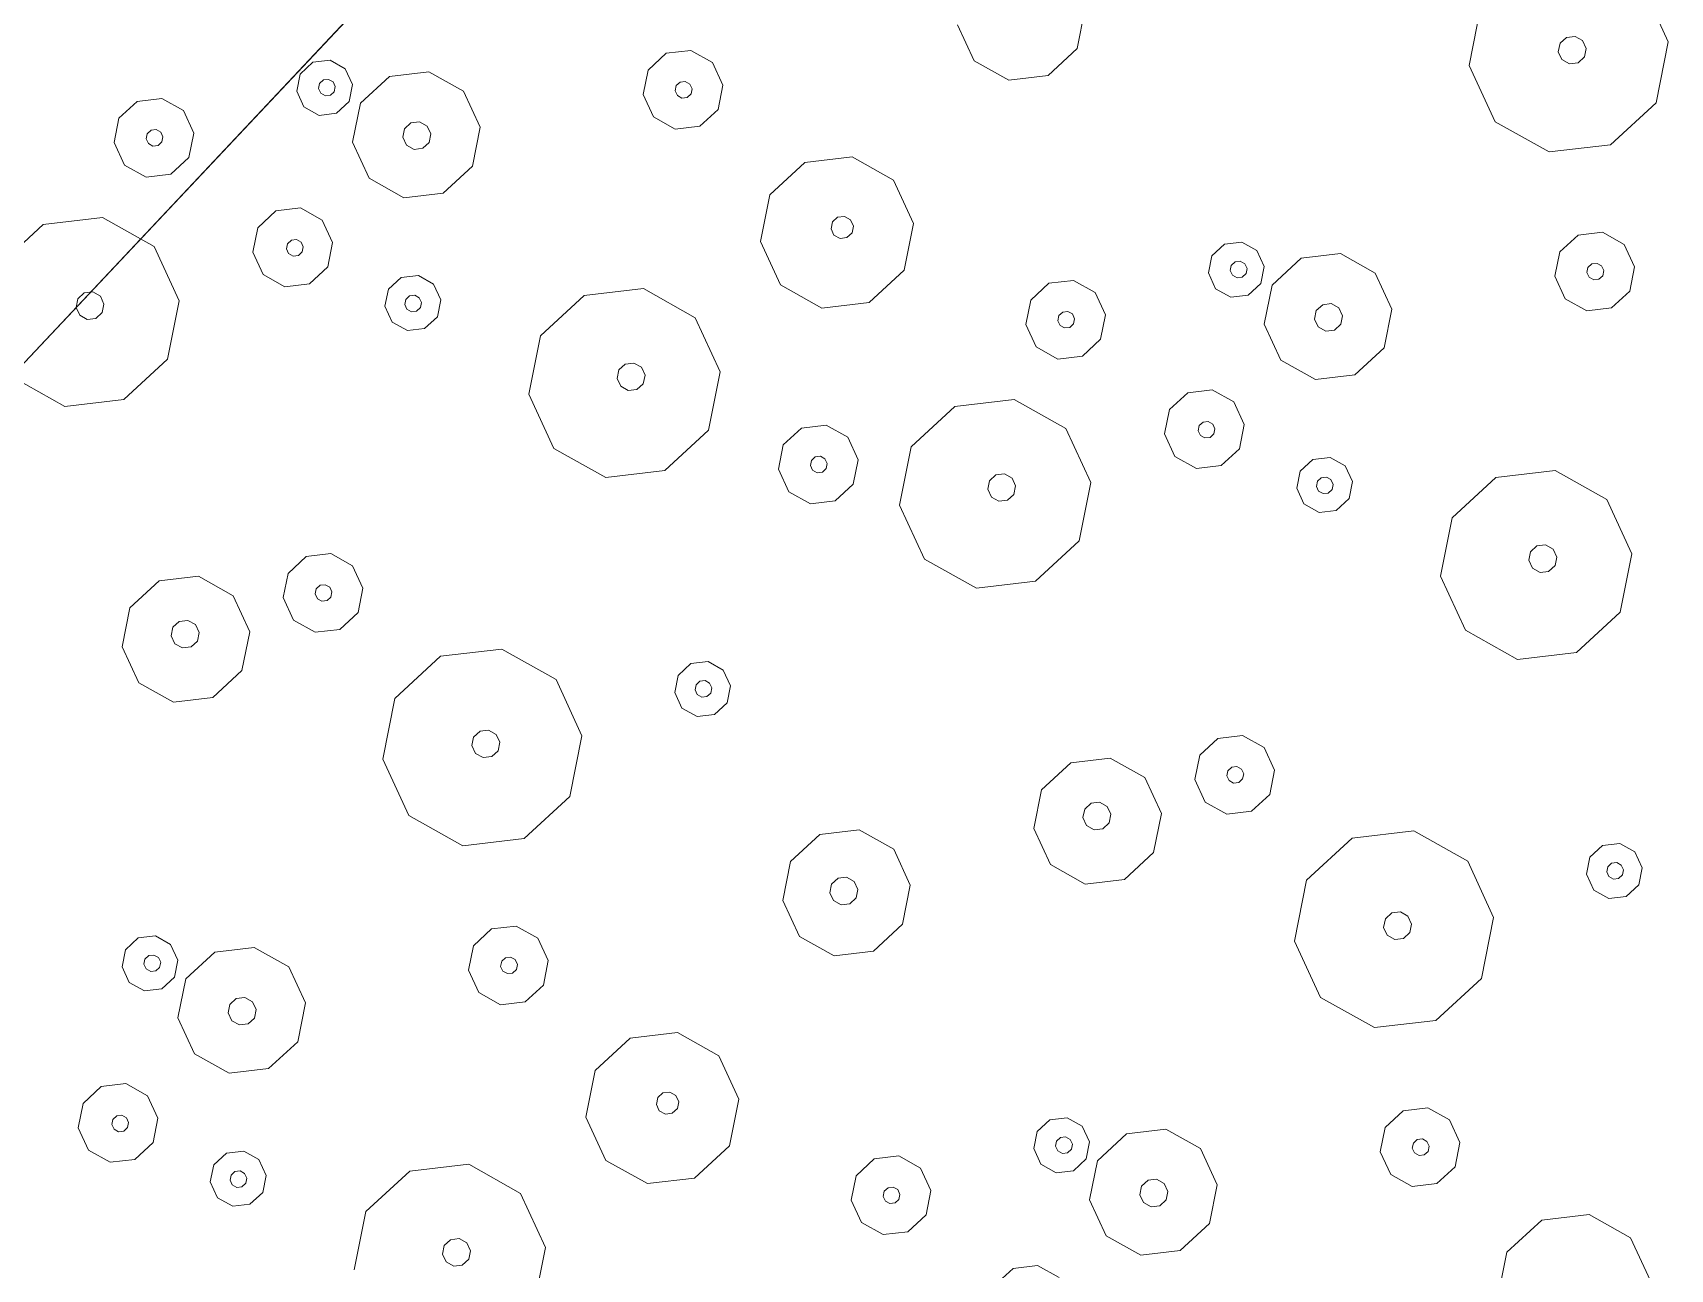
# Model space of a CAD drawing. Header units: metres. Extents: x -2858 to 512, y -1995 to 1252.
# Drawn here: x -453.651 to -450.386, y -177.552 to -175.086 of the extents above; entities that cross this region are included whole.
import ezdxf

# ---------------------------------------------------------------- set-up
doc = ezdxf.new("R2010")
doc.units = ezdxf.units.M
doc.layers.add('Calque commun', color=7, linetype='Continuous')

# ---------------------------------------------------------------- blocks, each defined once
blk = doc.blocks.new('pattern')
at = {"layer": 'Calque commun', "color": 54, "linetype": 'Continuous', "lineweight": 9}
for p, q in [((80.2477, 109.5715), (80.2854, 109.6586)), ((80.2683, 109.4788), (80.2477, 109.5715)), ((80.3395, 109.416), (80.2683, 109.4788)), ((80.5157, 109.4553), (80.434, 109.407)), ((80.434, 109.407), (80.3395, 109.416)), ((80.3333, 109.1913), (80.3759, 109.2164)), ((80.3759, 109.2164), (80.4251, 109.2117)), ((80.4251, 109.2117), (80.4622, 109.179)), ((80.3136, 109.1459), (80.3333, 109.1913)), ((80.4622, 109.179), (80.4729, 109.1308)), ((80.3244, 109.0977), (80.3136, 109.1459)), ((80.3758, 109.1408), (80.38, 109.1503)), ((80.3781, 109.1307), (80.3758, 109.1408)), ((80.3859, 109.1238), (80.3781, 109.1307)), ((80.38, 109.1503), (80.3889, 109.1556)), ((80.3889, 109.1556), (80.3992, 109.1546)), ((80.3992, 109.1546), (80.407, 109.1478)), ((80.4093, 109.1376), (80.4052, 109.1281)), ((80.407, 109.1478), (80.4093, 109.1376)), ((80.4729, 109.1308), (80.4533, 109.0854)), ((79.6688, 109.0647), (79.6826, 109.0965)), ((79.6826, 109.0965), (79.7124, 109.114)), ((79.7124, 109.114), (79.7468, 109.1108)), ((79.7468, 109.1108), (79.7728, 109.0879)), ((80.3615, 109.0649), (80.3244, 109.0977)), ((80.3962, 109.1228), (80.3859, 109.1238)), ((80.4052, 109.1281), (80.3962, 109.1228)), ((79.6763, 109.0309), (79.6688, 109.0647)), ((79.7066, 109.0619), (79.7107, 109.0714)), ((79.7107, 109.0714), (79.7196, 109.0767)), ((79.7196, 109.0767), (79.73, 109.0757)), ((79.73, 109.0757), (79.7378, 109.0688)), ((79.7378, 109.0688), (79.74, 109.0587)), ((79.7728, 109.0879), (79.7803, 109.0541)), ((80.4107, 109.0603), (80.3615, 109.0649)), ((80.4533, 109.0854), (80.4107, 109.0603)), ((79.7023, 109.008), (79.6763, 109.0309)), ((79.7088, 109.0517), (79.7066, 109.0619)), ((79.7166, 109.0448), (79.7088, 109.0517)), ((79.727, 109.0439), (79.7166, 109.0448)), ((79.7359, 109.0491), (79.727, 109.0439)), ((79.74, 109.0587), (79.7359, 109.0491)), ((79.7803, 109.0541), (79.7665, 109.0223)), ((79.7367, 109.0047), (79.7023, 109.008)), ((79.7665, 109.0223), (79.7367, 109.0047)), ((79.9543, 108.9421), (80.0607, 109.005)), ((80.0607, 109.005), (80.1838, 108.9932)), ((80.1838, 108.9932), (80.2764, 108.9114)), ((79.9051, 108.8287), (79.9543, 108.9421)), ((80.2764, 108.9114), (80.3033, 108.7908)), ((80.7189, 108.8867), (80.787, 108.9269)), ((80.787, 108.9269), (80.8658, 108.9194)), ((80.8658, 108.9194), (80.9251, 108.867)), ((80.6874, 108.8141), (80.7189, 108.8867)), ((80.0732, 108.8288), (80.0881, 108.8376)), ((80.0881, 108.8376), (80.1053, 108.836)), ((80.1053, 108.836), (80.1183, 108.8246)), ((80.9251, 108.867), (80.9423, 108.7898)), ((79.932, 108.7081), (79.9051, 108.8287)), ((80.0663, 108.813), (80.0732, 108.8288)), ((80.0701, 108.7961), (80.0663, 108.813)), ((80.1221, 108.8077), (80.1152, 108.7918)), ((80.1183, 108.8246), (80.1221, 108.8077)), ((80.7046, 108.7369), (80.6874, 108.8141)), ((80.7877, 108.8064), (80.7945, 108.8223)), ((80.7914, 108.7895), (80.7877, 108.8064)), ((80.7945, 108.8223), (80.8094, 108.8311)), ((80.8094, 108.8311), (80.8267, 108.8294)), ((80.8267, 108.8294), (80.8397, 108.818)), ((80.8397, 108.818), (80.8434, 108.8011)), ((80.0831, 108.7846), (80.0701, 108.7961)), ((80.1003, 108.783), (80.0831, 108.7846)), ((80.1152, 108.7918), (80.1003, 108.783)), ((80.3033, 108.7908), (80.2541, 108.6774)), ((80.8044, 108.7781), (80.7914, 108.7895)), ((80.8216, 108.7764), (80.8044, 108.7781)), ((80.8365, 108.7852), (80.8216, 108.7764)), ((80.8434, 108.8011), (80.8365, 108.7852)), ((80.9423, 108.7898), (80.9108, 108.7172)), ((81.0777, 108.7274), (81.067, 108.7757)), ((80.7639, 108.6845), (80.7046, 108.7369)), ((79.2298, 108.6635), (79.332, 108.7238)), ((79.332, 108.7238), (79.4501, 108.7125)), ((79.4501, 108.7125), (79.5391, 108.634)), ((80.0246, 108.6262), (79.932, 108.7081)), ((80.9108, 108.7172), (80.8427, 108.677)), ((81.1148, 108.6947), (81.0777, 108.7274)), ((80.2541, 108.6774), (80.1477, 108.6145)), ((80.8427, 108.677), (80.7639, 108.6845)), ((81.164, 108.69), (81.1148, 108.6947)), ((79.1826, 108.5546), (79.2298, 108.6635)), ((80.8115, 108.6085), (80.8252, 108.6402)), ((80.8252, 108.6402), (80.855, 108.6578)), ((80.855, 108.6578), (80.8895, 108.6545)), ((80.8895, 108.6545), (80.9154, 108.6316)), ((79.5391, 108.634), (79.5649, 108.5182)), ((80.1477, 108.6145), (80.0246, 108.6262)), ((80.819, 108.5747), (80.8115, 108.6085)), ((80.8471, 108.6081), (80.8512, 108.6176)), ((80.8494, 108.5979), (80.8471, 108.6081)), ((80.8512, 108.6176), (80.8602, 108.6229)), ((80.8602, 108.6229), (80.8705, 108.6219)), ((80.8705, 108.6219), (80.8783, 108.615)), ((80.8783, 108.615), (80.8806, 108.6049)), ((80.9154, 108.6316), (80.923, 108.5978)), ((80.8449, 108.5518), (80.819, 108.5747)), ((80.8572, 108.5911), (80.8494, 108.5979)), ((80.8675, 108.5901), (80.8572, 108.5911)), ((80.8764, 108.5954), (80.8675, 108.5901)), ((80.8806, 108.6049), (80.8764, 108.5954)), ((80.923, 108.5978), (80.9092, 108.5661)), ((79.2084, 108.4388), (79.1826, 108.5546)), ((79.3279, 108.5404), (79.3348, 108.5563)), ((79.3348, 108.5563), (79.3497, 108.5651)), ((79.3497, 108.5651), (79.3669, 108.5634)), ((79.3669, 108.5634), (79.3799, 108.552)), ((79.3799, 108.552), (79.3836, 108.5351)), ((80.8794, 108.5485), (80.8449, 108.5518)), ((80.9092, 108.5661), (80.8794, 108.5485)), ((79.3316, 108.5235), (79.3279, 108.5404)), ((79.3446, 108.512), (79.3316, 108.5235)), ((79.3618, 108.5104), (79.3446, 108.512)), ((79.3767, 108.5192), (79.3618, 108.5104)), ((79.3836, 108.5351), (79.3767, 108.5192)), ((79.5649, 108.5182), (79.5176, 108.4093)), ((81.1086, 108.4692), (81.1511, 108.4943)), ((81.1511, 108.4943), (81.2003, 108.4896)), ((81.2003, 108.4896), (81.2374, 108.4569)), ((80.0267, 108.4205), (80.0692, 108.4457)), ((80.0692, 108.4457), (80.1185, 108.441)), ((81.0889, 108.4238), (81.1086, 108.4692)), ((81.2374, 108.4569), (81.2482, 108.4087)), ((79.2973, 108.3602), (79.2084, 108.4388)), ((80.007, 108.3752), (80.0267, 108.4205)), ((80.1185, 108.441), (80.1555, 108.4083)), ((81.0996, 108.3756), (81.0889, 108.4238)), ((81.1511, 108.4187), (81.1552, 108.4282)), ((81.1533, 108.4086), (81.1511, 108.4187)), ((81.1552, 108.4282), (81.1642, 108.4335)), ((81.1642, 108.4335), (81.1745, 108.4325)), ((81.1745, 108.4325), (81.1823, 108.4257)), ((81.1845, 108.4155), (81.1804, 108.406)), ((81.1823, 108.4257), (81.1845, 108.4155)), ((79.5176, 108.4093), (79.4155, 108.349)), ((80.0692, 108.3701), (80.0733, 108.3796)), ((80.0733, 108.3796), (80.0823, 108.3849)), ((80.0823, 108.3849), (80.0926, 108.3839)), ((80.0926, 108.3839), (80.1004, 108.377)), ((80.1555, 108.4083), (80.1663, 108.36)), ((81.1611, 108.4017), (81.1533, 108.4086)), ((81.1715, 108.4007), (81.1611, 108.4017)), ((81.1804, 108.406), (81.1715, 108.4007)), ((81.2482, 108.4087), (81.2285, 108.3633)), ((79.4155, 108.349), (79.2973, 108.3602)), ((80.0177, 108.3269), (80.007, 108.3752)), ((80.0714, 108.3599), (80.0692, 108.3701)), ((80.0792, 108.3531), (80.0714, 108.3599)), ((80.0896, 108.3521), (80.0792, 108.3531)), ((80.0985, 108.3574), (80.0896, 108.3521)), ((80.1026, 108.3669), (80.0985, 108.3574)), ((80.1004, 108.377), (80.1026, 108.3669)), ((80.1663, 108.36), (80.1466, 108.3146)), ((80.2417, 108.3102), (80.3098, 108.3504)), ((80.3098, 108.3504), (80.3886, 108.3429)), ((81.1367, 108.3428), (81.0996, 108.3756)), ((81.2285, 108.3633), (81.1859, 108.3382)), ((80.0548, 108.2942), (80.0177, 108.3269)), ((80.1466, 108.3146), (80.104, 108.2895)), ((80.3886, 108.3429), (80.4479, 108.2905)), ((81.1859, 108.3382), (81.1367, 108.3428)), ((78.7805, 108.2407), (78.8001, 108.2861)), ((78.8001, 108.2861), (78.8427, 108.3112)), ((78.8427, 108.3112), (78.8919, 108.3065)), ((78.8919, 108.3065), (78.929, 108.2738)), ((80.104, 108.2895), (80.0548, 108.2942)), ((80.2103, 108.2376), (80.2417, 108.3102)), ((80.4479, 108.2905), (80.4651, 108.2133)), ((78.8468, 108.2451), (78.8557, 108.2504)), ((78.8557, 108.2504), (78.8661, 108.2494)), ((78.8661, 108.2494), (78.8739, 108.2426)), ((78.929, 108.2738), (78.9398, 108.2256)), ((78.7912, 108.1925), (78.7805, 108.2407)), ((78.8427, 108.2356), (78.8468, 108.2451)), ((78.8449, 108.2255), (78.8427, 108.2356)), ((78.8527, 108.2186), (78.8449, 108.2255)), ((78.863, 108.2176), (78.8527, 108.2186)), ((78.872, 108.2229), (78.863, 108.2176)), ((78.8761, 108.2324), (78.872, 108.2229)), ((78.8739, 108.2426), (78.8761, 108.2324)), ((78.9398, 108.2256), (78.9201, 108.1802)), ((80.2275, 108.1604), (80.2103, 108.2376)), ((80.3032, 108.2202), (80.3101, 108.2361)), ((80.307, 108.2033), (80.3032, 108.2202)), ((80.3101, 108.2361), (80.325, 108.2449)), ((80.325, 108.2449), (80.3423, 108.2433)), ((80.3423, 108.2433), (80.3552, 108.2318)), ((80.359, 108.2149), (80.3521, 108.1991)), ((80.3552, 108.2318), (80.359, 108.2149)), ((78.8283, 108.1598), (78.7912, 108.1925)), ((80.32, 108.1919), (80.307, 108.2033)), ((80.3372, 108.1903), (80.32, 108.1919)), ((80.3521, 108.1991), (80.3372, 108.1903)), ((80.4651, 108.2133), (80.4336, 108.1407)), ((78.8775, 108.1551), (78.8283, 108.1598)), ((78.9201, 108.1802), (78.8775, 108.1551)), ((79.4807, 108.1208), (79.4945, 108.1525)), ((79.4945, 108.1525), (79.5243, 108.1701)), ((79.5243, 108.1701), (79.5587, 108.1668)), ((79.5587, 108.1668), (79.5847, 108.1439)), ((80.2868, 108.108), (80.2275, 108.1604)), ((79.4882, 108.087), (79.4807, 108.1208)), ((79.5201, 108.118), (79.5243, 108.1275)), ((79.5224, 108.1079), (79.5201, 108.118)), ((79.5243, 108.1275), (79.5332, 108.1328)), ((79.5332, 108.1328), (79.5435, 108.1318)), ((79.5435, 108.1318), (79.5513, 108.125)), ((79.5513, 108.125), (79.5536, 108.1148)), ((79.5847, 108.1439), (79.5922, 108.1102)), ((80.4336, 108.1407), (80.3655, 108.1005)), ((78.4211, 108.0369), (78.5275, 108.0998)), ((78.5275, 108.0998), (78.6506, 108.088)), ((78.6506, 108.088), (78.7432, 108.0062)), ((79.5142, 108.0641), (79.4882, 108.087)), ((79.5302, 108.101), (79.5224, 108.1079)), ((79.5405, 108.1), (79.5302, 108.101)), ((79.5494, 108.1053), (79.5405, 108.1)), ((79.5536, 108.1148), (79.5494, 108.1053)), ((79.5922, 108.1102), (79.5784, 108.0784)), ((80.3655, 108.1005), (80.2868, 108.108)), ((81.2279, 108.0622), (81.3097, 108.1105)), ((81.3097, 108.1105), (81.4042, 108.1015)), ((81.4042, 108.1015), (81.4753, 108.0387)), ((79.5486, 108.0608), (79.5142, 108.0641)), ((79.5784, 108.0784), (79.5486, 108.0608)), ((80.6823, 108.0326), (80.7504, 108.0728)), ((80.7504, 108.0728), (80.8292, 108.0653)), ((80.8292, 108.0653), (80.8885, 108.013)), ((81.1902, 107.9751), (81.2279, 108.0622)), ((78.3719, 107.9235), (78.4211, 108.0369)), ((79.1857, 107.9815), (79.2538, 108.0217)), ((79.2538, 108.0217), (79.3326, 108.0142)), ((80.6508, 107.96), (80.6823, 108.0326)), ((81.4753, 108.0387), (81.496, 107.946)), ((81.7055, 107.9723), (81.8076, 108.0326)), ((78.7432, 108.0062), (78.7701, 107.8856)), ((79.3326, 108.0142), (79.3919, 107.9618)), ((80.8885, 108.013), (80.9057, 107.9358)), ((79.1543, 107.9089), (79.1857, 107.9815)), ((79.3919, 107.9618), (79.4091, 107.8846)), ((80.668, 107.8828), (80.6508, 107.96)), ((80.7513, 107.9442), (80.7581, 107.9601)), ((80.7581, 107.9601), (80.773, 107.9689)), ((80.773, 107.9689), (80.7903, 107.9672)), ((80.7903, 107.9672), (80.8032, 107.9558)), ((80.8032, 107.9558), (80.807, 107.9389)), ((81.2108, 107.8825), (81.1902, 107.9751)), ((81.3064, 107.9638), (81.3119, 107.9765)), ((81.3094, 107.9503), (81.3064, 107.9638)), ((81.3119, 107.9765), (81.3238, 107.9835)), ((81.3238, 107.9835), (81.3376, 107.9822)), ((81.3376, 107.9822), (81.348, 107.973)), ((81.351, 107.9595), (81.3455, 107.9468)), ((81.348, 107.973), (81.351, 107.9595)), ((81.6583, 107.8634), (81.7055, 107.9723)), ((78.5331, 107.9078), (78.54, 107.9237)), ((78.54, 107.9237), (78.5549, 107.9324)), ((78.5549, 107.9324), (78.5722, 107.9308)), ((78.5722, 107.9308), (78.5851, 107.9194)), ((79.2614, 107.9171), (79.2763, 107.9259)), ((79.2763, 107.9259), (79.2935, 107.9242)), ((79.2935, 107.9242), (79.3065, 107.9128)), ((79.5535, 107.9158), (79.596, 107.941)), ((79.596, 107.941), (79.6452, 107.9363)), ((79.6452, 107.9363), (79.6823, 107.9036)), ((80.755, 107.9273), (80.7513, 107.9442)), ((80.768, 107.9158), (80.755, 107.9273)), ((80.8001, 107.923), (80.7852, 107.9142)), ((80.807, 107.9389), (80.8001, 107.923)), ((80.9057, 107.9358), (80.8742, 107.8632)), ((81.3198, 107.9411), (81.3094, 107.9503)), ((81.3336, 107.9398), (81.3198, 107.9411)), ((81.3455, 107.9468), (81.3336, 107.9398)), ((81.496, 107.946), (81.4582, 107.8589)), ((78.5369, 107.8909), (78.5331, 107.9078)), ((78.5499, 107.8794), (78.5369, 107.8909)), ((78.5889, 107.9025), (78.582, 107.8866)), ((78.5851, 107.9194), (78.5889, 107.9025)), ((79.1715, 107.8317), (79.1543, 107.9089)), ((79.2545, 107.9012), (79.2614, 107.9171)), ((79.2583, 107.8843), (79.2545, 107.9012)), ((79.3102, 107.8959), (79.3034, 107.88)), ((79.3065, 107.9128), (79.3102, 107.8959)), ((79.5338, 107.8705), (79.5535, 107.9158)), ((79.6823, 107.9036), (79.6931, 107.8553)), ((80.7852, 107.9142), (80.768, 107.9158)), ((78.5671, 107.8778), (78.5499, 107.8794)), ((78.582, 107.8866), (78.5671, 107.8778)), ((78.7701, 107.8856), (78.721, 107.7722)), ((79.2712, 107.8729), (79.2583, 107.8843)), ((79.2885, 107.8712), (79.2712, 107.8729)), ((79.3034, 107.88), (79.2885, 107.8712)), ((79.4091, 107.8846), (79.3776, 107.812)), ((79.5445, 107.8222), (79.5338, 107.8705)), ((79.5947, 107.8683), (79.5988, 107.8778)), ((79.5969, 107.8581), (79.5947, 107.8683)), ((79.6047, 107.8513), (79.5969, 107.8581)), ((79.5988, 107.8778), (79.6077, 107.8831)), ((79.6077, 107.8831), (79.6181, 107.8821)), ((79.624, 107.8556), (79.6151, 107.8503)), ((79.6181, 107.8821), (79.6259, 107.8752)), ((79.6281, 107.8651), (79.624, 107.8556)), ((79.6259, 107.8752), (79.6281, 107.8651)), ((79.6931, 107.8553), (79.6734, 107.8099)), ((80.7273, 107.8305), (80.668, 107.8828)), ((80.8742, 107.8632), (80.8061, 107.823)), ((81.282, 107.8197), (81.2108, 107.8825)), ((81.4582, 107.8589), (81.3765, 107.8107)), ((81.6841, 107.7476), (81.6583, 107.8634)), ((81.8035, 107.8492), (81.8104, 107.8651)), ((81.8104, 107.8651), (81.8253, 107.8739)), ((81.8253, 107.8739), (81.8426, 107.8723)), ((81.8426, 107.8723), (81.8555, 107.8608)), ((81.8555, 107.8608), (81.8593, 107.8439)), ((79.2308, 107.7793), (79.1715, 107.8317)), ((79.5816, 107.7895), (79.5445, 107.8222)), ((79.6151, 107.8503), (79.6047, 107.8513)), ((79.8438, 107.7651), (79.946, 107.8254)), ((79.946, 107.8254), (80.0641, 107.8141)), ((80.8061, 107.823), (80.7273, 107.8305)), ((81.8073, 107.8323), (81.8035, 107.8492)), ((81.8203, 107.8209), (81.8073, 107.8323)), ((81.8524, 107.828), (81.8375, 107.8192)), ((81.8593, 107.8439), (81.8524, 107.828)), ((79.3776, 107.812), (79.3095, 107.7718)), ((79.6734, 107.8099), (79.6308, 107.7848)), ((80.0641, 107.8141), (80.1531, 107.7356)), ((81.3765, 107.8107), (81.282, 107.8197)), ((81.8375, 107.8192), (81.8203, 107.8209)), ((78.721, 107.7722), (78.6145, 107.7093)), ((79.3095, 107.7718), (79.2308, 107.7793)), ((79.6308, 107.7848), (79.5816, 107.7895)), ((79.7966, 107.6562), (79.8438, 107.7651)), ((79.2783, 107.7033), (79.2921, 107.735)), ((79.2921, 107.735), (79.3219, 107.7526)), ((79.3219, 107.7526), (79.3563, 107.7493)), ((79.3563, 107.7493), (79.3823, 107.7264)), ((79.3823, 107.7264), (79.3898, 107.6926)), ((80.1531, 107.7356), (80.1789, 107.6198)), ((81.773, 107.6691), (81.6841, 107.7476)), ((79.2858, 107.6695), (79.2783, 107.7033)), ((79.3139, 107.7029), (79.3181, 107.7124)), ((79.3162, 107.6927), (79.3139, 107.7029)), ((79.324, 107.6859), (79.3162, 107.6927)), ((79.3181, 107.7124), (79.327, 107.7177)), ((79.327, 107.7177), (79.3373, 107.7167)), ((79.3373, 107.7167), (79.3451, 107.7098)), ((79.3474, 107.6997), (79.3433, 107.6902)), ((79.3451, 107.7098), (79.3474, 107.6997)), ((79.3898, 107.6926), (79.376, 107.6609)), ((81.9933, 107.7181), (81.8911, 107.6578)), ((79.3118, 107.6466), (79.2858, 107.6695)), ((79.3343, 107.6849), (79.324, 107.6859)), ((79.3433, 107.6902), (79.3343, 107.6849)), ((79.376, 107.6609), (79.3462, 107.6433)), ((79.9488, 107.6578), (79.9637, 107.6666)), ((79.9637, 107.6666), (79.9809, 107.665)), ((79.9809, 107.665), (79.9939, 107.6535)), ((81.8911, 107.6578), (81.773, 107.6691)), ((79.3462, 107.6433), (79.3118, 107.6466)), ((79.8224, 107.5404), (79.7966, 107.6562)), ((79.9419, 107.642), (79.9488, 107.6578)), ((79.9457, 107.6251), (79.9419, 107.642)), ((79.9977, 107.6367), (79.9908, 107.6208)), ((79.9939, 107.6535), (79.9977, 107.6367)), ((79.9586, 107.6136), (79.9457, 107.6251)), ((79.9759, 107.612), (79.9586, 107.6136)), ((79.9908, 107.6208), (79.9759, 107.612)), ((80.1789, 107.6198), (80.1317, 107.5109)), ((81.2561, 107.5496), (81.2758, 107.5949)), ((81.2758, 107.5949), (81.3184, 107.6201)), ((81.3184, 107.6201), (81.3676, 107.6154)), ((81.3676, 107.6154), (81.4047, 107.5827)), ((79.5557, 107.5186), (79.5754, 107.564)), ((79.5754, 107.564), (79.618, 107.5891)), ((79.618, 107.5891), (79.6672, 107.5844)), ((79.6672, 107.5844), (79.7042, 107.5517)), ((81.4047, 107.5827), (81.4154, 107.5344)), ((79.622, 107.523), (79.631, 107.5283)), ((79.631, 107.5283), (79.6413, 107.5273)), ((79.7042, 107.5517), (79.715, 107.5035)), ((79.9114, 107.4618), (79.8224, 107.5404)), ((81.2669, 107.5013), (81.2561, 107.5496)), ((81.3183, 107.5444), (81.3225, 107.554)), ((81.3206, 107.5343), (81.3183, 107.5444)), ((81.3284, 107.5274), (81.3206, 107.5343)), ((81.3225, 107.554), (81.3314, 107.5593)), ((81.3314, 107.5593), (81.3417, 107.5583)), ((81.3477, 107.5317), (81.3387, 107.5265)), ((81.3417, 107.5583), (81.3495, 107.5514)), ((81.3518, 107.5413), (81.3477, 107.5317)), ((81.3495, 107.5514), (81.3518, 107.5413)), ((81.4154, 107.5344), (81.3958, 107.489)), ((79.5665, 107.4704), (79.5557, 107.5186)), ((79.6179, 107.5135), (79.622, 107.523)), ((79.6202, 107.5034), (79.6179, 107.5135)), ((79.6279, 107.4965), (79.6202, 107.5034)), ((79.6383, 107.4955), (79.6279, 107.4965)), ((79.6472, 107.5008), (79.6383, 107.4955)), ((79.6413, 107.5273), (79.6491, 107.5205)), ((79.6514, 107.5103), (79.6472, 107.5008)), ((79.6491, 107.5205), (79.6514, 107.5103)), ((79.715, 107.5035), (79.6953, 107.4581)), ((80.1317, 107.5109), (80.0295, 107.4506)), ((80.6113, 107.4683), (80.6251, 107.5001)), ((80.6251, 107.5001), (80.6549, 107.5177)), ((80.6549, 107.5177), (80.6893, 107.5144)), ((80.6893, 107.5144), (80.7153, 107.4915)), ((81.304, 107.4686), (81.2669, 107.5013)), ((81.3387, 107.5265), (81.3284, 107.5274)), ((79.6035, 107.4377), (79.5665, 107.4704)), ((80.6188, 107.4346), (80.6113, 107.4683)), ((80.6491, 107.4655), (80.6532, 107.475)), ((80.6513, 107.4554), (80.6491, 107.4655)), ((80.6532, 107.475), (80.6621, 107.4803)), ((80.6621, 107.4803), (80.6725, 107.4793)), ((80.6725, 107.4793), (80.6803, 107.4724)), ((80.6803, 107.4724), (80.6825, 107.4623)), ((80.7153, 107.4915), (80.7228, 107.4577)), ((81.3532, 107.4639), (81.304, 107.4686)), ((81.3958, 107.489), (81.3532, 107.4639)), ((81.9701, 107.4614), (81.9999, 107.479)), ((81.9999, 107.479), (82.0344, 107.4757)), ((82.0344, 107.4757), (82.0603, 107.4528)), ((79.6527, 107.433), (79.6035, 107.4377)), ((79.6953, 107.4581), (79.6527, 107.433)), ((80.0295, 107.4506), (79.9114, 107.4618)), ((80.6448, 107.4117), (80.6188, 107.4346)), ((80.6591, 107.4485), (80.6513, 107.4554)), ((80.6695, 107.4475), (80.6591, 107.4485)), ((80.6784, 107.4528), (80.6695, 107.4475)), ((80.6825, 107.4623), (80.6784, 107.4528)), ((80.7228, 107.4577), (80.709, 107.426)), ((81.9564, 107.4296), (81.9701, 107.4614)), ((81.9958, 107.4269), (81.9999, 107.4364)), ((81.9999, 107.4364), (82.0089, 107.4417)), ((82.0089, 107.4417), (82.0192, 107.4407)), ((82.0192, 107.4407), (82.027, 107.4338)), ((82.027, 107.4338), (82.0293, 107.4237)), ((82.0603, 107.4528), (82.0679, 107.419)), ((80.1197, 107.389), (80.1623, 107.4142)), ((80.1623, 107.4142), (80.2115, 107.4095)), ((80.2115, 107.4095), (80.2486, 107.3768)), ((80.6792, 107.4084), (80.6448, 107.4117)), ((80.709, 107.426), (80.6792, 107.4084)), ((80.8968, 107.3457), (81.0032, 107.4086)), ((81.0032, 107.4086), (81.1263, 107.3969)), ((81.9639, 107.3958), (81.9564, 107.4296)), ((81.9981, 107.4167), (81.9958, 107.4269)), ((82.0058, 107.4099), (81.9981, 107.4167)), ((82.0162, 107.4089), (82.0058, 107.4099)), ((82.0251, 107.4141), (82.0162, 107.4089)), ((82.0293, 107.4237), (82.0251, 107.4141)), ((82.0679, 107.419), (82.0541, 107.3872)), ((80.1, 107.3437), (80.1197, 107.389)), ((80.2486, 107.3768), (80.2593, 107.3285)), ((81.1263, 107.3969), (81.2189, 107.3151)), ((81.9898, 107.3729), (81.9639, 107.3958)), ((82.0243, 107.3696), (81.9898, 107.3729)), ((82.0541, 107.3872), (82.0243, 107.3696)), ((80.1108, 107.2954), (80.1, 107.3437)), ((80.1622, 107.3385), (80.1663, 107.3481)), ((80.1645, 107.3284), (80.1622, 107.3385)), ((80.1663, 107.3481), (80.1753, 107.3533)), ((80.1753, 107.3533), (80.1856, 107.3524)), ((80.1856, 107.3524), (80.1934, 107.3455)), ((80.1957, 107.3354), (80.1915, 107.3258)), ((80.1934, 107.3455), (80.1957, 107.3354)), ((80.8476, 107.2323), (80.8968, 107.3457)), ((80.1723, 107.3215), (80.1645, 107.3284)), ((80.1826, 107.3206), (80.1723, 107.3215)), ((80.1915, 107.3258), (80.1826, 107.3206)), ((80.2593, 107.3285), (80.2396, 107.2831)), ((81.2189, 107.3151), (81.2458, 107.1944)), ((81.6614, 107.2903), (81.7295, 107.3305)), ((81.7295, 107.3305), (81.8083, 107.323)), ((81.8083, 107.323), (81.8676, 107.2707)), ((80.1478, 107.2627), (80.1108, 107.2954)), ((80.2396, 107.2831), (80.1971, 107.258)), ((81.6299, 107.2177), (81.6614, 107.2903)), ((81.8676, 107.2707), (81.8848, 107.1935)), ((80.1971, 107.258), (80.1478, 107.2627)), ((81.0157, 107.2325), (81.0306, 107.2413)), ((81.0306, 107.2413), (81.0478, 107.2396)), ((81.0478, 107.2396), (81.0608, 107.2282)), ((81.7371, 107.2259), (81.752, 107.2347)), ((81.752, 107.2347), (81.7692, 107.2331)), ((82.0291, 107.2247), (82.0717, 107.2498)), ((82.0717, 107.2498), (82.1209, 107.2451)), ((82.1209, 107.2451), (82.158, 107.2124)), ((79.6948, 107.157), (79.7765, 107.2053)), ((79.7765, 107.2053), (79.871, 107.1963)), ((80.8745, 107.1117), (80.8476, 107.2323)), ((81.0088, 107.2166), (81.0157, 107.2325)), ((81.0126, 107.1997), (81.0088, 107.2166)), ((81.0646, 107.2113), (81.0577, 107.1954)), ((81.0608, 107.2282), (81.0646, 107.2113)), ((81.6471, 107.1405), (81.6299, 107.2177)), ((81.7302, 107.2101), (81.7371, 107.2259)), ((81.7339, 107.1932), (81.7302, 107.2101)), ((81.7692, 107.2331), (81.7822, 107.2216)), ((81.7859, 107.2047), (81.779, 107.1889)), ((81.7822, 107.2216), (81.7859, 107.2047)), ((82.0095, 107.1793), (82.0291, 107.2247)), ((82.158, 107.2124), (82.1687, 107.1641)), ((79.871, 107.1963), (79.9422, 107.1335)), ((81.0256, 107.1883), (81.0126, 107.1997)), ((81.0428, 107.1866), (81.0256, 107.1883)), ((81.0577, 107.1954), (81.0428, 107.1866)), ((81.2458, 107.1944), (81.1966, 107.081)), ((81.7469, 107.1817), (81.7339, 107.1932)), ((81.7641, 107.1801), (81.7469, 107.1817)), ((81.779, 107.1889), (81.7641, 107.1801)), ((81.8848, 107.1935), (81.8533, 107.1209)), ((82.0202, 107.1311), (82.0095, 107.1793)), ((82.0704, 107.1771), (82.0745, 107.1866)), ((82.0726, 107.167), (82.0704, 107.1771)), ((82.0745, 107.1866), (82.0834, 107.1919)), ((82.0834, 107.1919), (82.0938, 107.1909)), ((82.0938, 107.1909), (82.1015, 107.1841)), ((82.1038, 107.1739), (82.0997, 107.1644)), ((82.1015, 107.1841), (82.1038, 107.1739)), ((79.1491, 107.1274), (79.2172, 107.1676)), ((79.2172, 107.1676), (79.296, 107.1601)), ((79.296, 107.1601), (79.3553, 107.1078)), ((79.657, 107.0699), (79.6948, 107.157)), ((81.7064, 107.0882), (81.6471, 107.1405)), ((82.0804, 107.1601), (82.0726, 107.167)), ((82.0907, 107.1591), (82.0804, 107.1601)), ((82.0997, 107.1644), (82.0907, 107.1591)), ((82.1687, 107.1641), (82.1491, 107.1188)), ((79.3553, 107.1078), (79.3725, 107.0306)), ((79.9422, 107.1335), (79.9628, 107.0408)), ((80.1723, 107.0671), (80.2745, 107.1274)), ((80.2745, 107.1274), (80.3926, 107.1162)), ((80.3926, 107.1162), (80.4816, 107.0376)), ((80.9671, 107.0299), (80.8745, 107.1117)), ((81.8533, 107.1209), (81.7852, 107.0807)), ((82.0573, 107.0983), (82.0202, 107.1311)), ((82.1491, 107.1188), (82.1065, 107.0936)), ((79.7732, 107.0586), (79.7787, 107.0713)), ((79.7787, 107.0713), (79.7906, 107.0783)), ((79.7906, 107.0783), (79.8044, 107.077)), ((79.8044, 107.077), (79.8148, 107.0678)), ((81.1966, 107.081), (81.0902, 107.0182)), ((81.7852, 107.0807), (81.7064, 107.0882)), ((82.1065, 107.0936), (82.0573, 107.0983)), ((79.6776, 106.9773), (79.657, 107.0699)), ((79.7762, 107.0451), (79.7732, 107.0586)), ((79.7866, 107.0359), (79.7762, 107.0451)), ((79.8123, 107.0416), (79.8004, 107.0346)), ((79.8178, 107.0543), (79.8123, 107.0416)), ((79.8148, 107.0678), (79.8178, 107.0543)), ((79.9628, 107.0408), (79.925, 106.9537)), ((80.1251, 106.9582), (80.1723, 107.0671)), ((81.754, 107.0121), (81.7677, 107.0438)), ((81.7677, 107.0438), (81.7975, 107.0614)), ((81.7975, 107.0614), (81.832, 107.0582)), ((81.832, 107.0582), (81.8579, 107.0352)), ((79.3725, 107.0306), (79.341, 106.958)), ((79.8004, 107.0346), (79.7866, 107.0359)), ((80.4816, 107.0376), (80.5074, 106.9218)), ((81.0902, 107.0182), (80.9671, 107.0299)), ((81.7615, 106.9783), (81.754, 107.0121)), ((81.7896, 107.0117), (81.7937, 107.0212)), ((81.7919, 107.0016), (81.7896, 107.0117)), ((81.7937, 107.0212), (81.8027, 107.0265)), ((81.8027, 107.0265), (81.813, 107.0255)), ((81.813, 107.0255), (81.8208, 107.0187)), ((81.8231, 107.0085), (81.8189, 106.999)), ((81.8208, 107.0187), (81.8231, 107.0085)), ((81.8579, 107.0352), (81.8655, 107.0015)), ((79.7488, 106.9145), (79.6776, 106.9773)), ((81.7874, 106.9554), (81.7615, 106.9783)), ((81.7997, 106.9947), (81.7919, 107.0016)), ((81.81, 106.9937), (81.7997, 106.9947)), ((81.8189, 106.999), (81.81, 106.9937)), ((81.8655, 107.0015), (81.8517, 106.9697)), ((79.925, 106.9537), (79.8433, 106.9055)), ((80.1509, 106.8424), (80.1251, 106.9582)), ((80.2704, 106.944), (80.2773, 106.9599)), ((80.2741, 106.9271), (80.2704, 106.944)), ((80.2773, 106.9599), (80.2922, 106.9687)), ((80.2922, 106.9687), (80.3094, 106.9671)), ((80.3094, 106.9671), (80.3224, 106.9556)), ((80.3224, 106.9556), (80.3261, 106.9387)), ((81.8219, 106.9521), (81.7874, 106.9554)), ((81.8517, 106.9697), (81.8219, 106.9521)), ((79.8433, 106.9055), (79.7488, 106.9145)), ((80.2871, 106.9157), (80.2741, 106.9271)), ((80.3043, 106.914), (80.2871, 106.9157)), ((80.3192, 106.9228), (80.3043, 106.914)), ((80.3261, 106.9387), (80.3192, 106.9228)), ((80.5074, 106.9218), (80.4601, 106.813)), ((80.9692, 106.8242), (81.0117, 106.8493)), ((81.0117, 106.8493), (81.061, 106.8446)), ((81.061, 106.8446), (81.098, 106.8119)), ((80.2398, 106.7639), (80.1509, 106.8424)), ((80.4601, 106.813), (80.358, 106.7526)), ((80.9495, 106.7788), (80.9692, 106.8242)), ((81.098, 106.8119), (81.1088, 106.7637)), ((80.9603, 106.7306), (80.9495, 106.7788)), ((81.0117, 106.7737), (81.0158, 106.7832)), ((81.0158, 106.7832), (81.0248, 106.7885)), ((81.0248, 106.7885), (81.0351, 106.7875)), ((81.0351, 106.7875), (81.0429, 106.7807)), ((81.0429, 106.7807), (81.0451, 106.7705)), ((80.358, 106.7526), (80.2398, 106.7639)), ((81.014, 106.7636), (81.0117, 106.7737)), ((81.0217, 106.7567), (81.014, 106.7636)), ((81.0321, 106.7557), (81.0217, 106.7567)), ((81.041, 106.761), (81.0321, 106.7557)), ((81.0451, 106.7705), (81.041, 106.761)), ((81.1088, 106.7637), (81.0891, 106.7183)), ((81.1842, 106.7138), (81.2523, 106.754)), ((81.2523, 106.754), (81.3311, 106.7465)), ((81.3311, 106.7465), (81.3904, 106.6942)), ((79.7426, 106.6897), (79.7852, 106.7149)), ((79.7852, 106.7149), (79.8344, 106.7102)), ((80.9973, 106.6978), (80.9603, 106.7306)), ((81.0891, 106.7183), (81.0465, 106.6932)), ((81.1527, 106.6413), (81.1842, 106.7138)), ((79.723, 106.6444), (79.7426, 106.6897)), ((79.8344, 106.7102), (79.8715, 106.6775)), ((81.0465, 106.6932), (80.9973, 106.6978)), ((81.3904, 106.6942), (81.4076, 106.617)), ((79.7852, 106.6393), (79.7893, 106.6488)), ((79.7893, 106.6488), (79.7982, 106.6541)), ((79.7982, 106.6541), (79.8086, 106.6531)), ((79.8086, 106.6531), (79.8164, 106.6462)), ((79.8715, 106.6775), (79.8822, 106.6292)), ((81.2526, 106.6398), (81.2675, 106.6486)), ((81.2675, 106.6486), (81.2848, 106.6469)), ((81.2848, 106.6469), (81.2977, 106.6355)), ((79.7337, 106.5961), (79.723, 106.6444)), ((79.7874, 106.6291), (79.7852, 106.6393)), ((79.7952, 106.6223), (79.7874, 106.6291)), ((79.8055, 106.6213), (79.7952, 106.6223)), ((79.8145, 106.6265), (79.8055, 106.6213)), ((79.8186, 106.6361), (79.8145, 106.6265)), ((79.8164, 106.6462), (79.8186, 106.6361)), ((79.8822, 106.6292), (79.8626, 106.5838)), ((81.17, 106.564), (81.1527, 106.6413)), ((81.2457, 106.6239), (81.2526, 106.6398)), ((81.2495, 106.607), (81.2457, 106.6239)), ((81.3015, 106.6186), (81.2946, 106.6027)), ((81.2977, 106.6355), (81.3015, 106.6186)), ((81.4076, 106.617), (81.3761, 106.5444)), ((79.7708, 106.5634), (79.7337, 106.5961)), ((79.8626, 106.5838), (79.82, 106.5587)), ((81.2625, 106.5955), (81.2495, 106.607)), ((81.2797, 106.5939), (81.2625, 106.5955)), ((81.2946, 106.6027), (81.2797, 106.5939)), ((79.82, 106.5587), (79.7708, 106.5634)), ((80.4232, 106.5244), (80.437, 106.5562)), ((80.437, 106.5562), (80.4668, 106.5738)), ((80.4668, 106.5738), (80.5012, 106.5705)), ((80.5012, 106.5705), (80.5272, 106.5476)), ((81.2293, 106.5117), (81.17, 106.564)), ((80.4307, 106.4906), (80.4232, 106.5244)), ((80.4626, 106.5217), (80.4668, 106.5312)), ((80.4649, 106.5115), (80.4626, 106.5217)), ((80.4668, 106.5312), (80.4757, 106.5365)), ((80.4757, 106.5365), (80.486, 106.5355)), ((80.486, 106.5355), (80.4938, 106.5286)), ((80.4961, 106.5185), (80.4919, 106.5089)), ((80.4938, 106.5286), (80.4961, 106.5185)), ((80.5272, 106.5476), (80.5347, 106.5138)), ((81.3761, 106.5444), (81.308, 106.5042)), ((80.4566, 106.4677), (80.4307, 106.4906)), ((80.4727, 106.5047), (80.4649, 106.5115)), ((80.483, 106.5037), (80.4727, 106.5047)), ((80.4919, 106.5089), (80.483, 106.5037)), ((80.5347, 106.5138), (80.5209, 106.482)), ((81.308, 106.5042), (81.2293, 106.5117)), ((80.4911, 106.4644), (80.4566, 106.4677)), ((80.5209, 106.482), (80.4911, 106.4644)), ((80.1282, 106.3851), (80.1963, 106.4253)), ((80.1963, 106.4253), (80.2751, 106.4178)), ((80.2751, 106.4178), (80.3344, 106.3655)), ((80.0968, 106.3125), (80.1282, 106.3851)), ((80.3344, 106.3655), (80.3516, 106.2883)), ((80.197, 106.3049), (80.2039, 106.3207)), ((80.2039, 106.3207), (80.2188, 106.3295)), ((80.2188, 106.3295), (80.236, 106.3279)), ((80.236, 106.3279), (80.249, 106.3164)), ((80.4959, 106.3195), (80.5385, 106.3446)), ((80.5385, 106.3446), (80.5877, 106.3399)), ((80.5877, 106.3399), (80.6248, 106.3072)), ((80.114, 106.2353), (80.0968, 106.3125)), ((80.2008, 106.288), (80.197, 106.3049)), ((80.2137, 106.2765), (80.2008, 106.288)), ((80.2527, 106.2995), (80.2458, 106.2837)), ((80.249, 106.3164), (80.2527, 106.2995)), ((80.3516, 106.2883), (80.3201, 106.2157)), ((80.4763, 106.2741), (80.4959, 106.3195)), ((80.6248, 106.3072), (80.6356, 106.2589)), ((80.2309, 106.2749), (80.2137, 106.2765)), ((80.2458, 106.2837), (80.2309, 106.2749)), ((80.487, 106.2259), (80.4763, 106.2741)), ((80.5372, 106.2719), (80.5413, 106.2815)), ((80.5394, 106.2618), (80.5372, 106.2719)), ((80.5472, 106.2549), (80.5394, 106.2618)), ((80.5413, 106.2815), (80.5503, 106.2867)), ((80.5576, 106.2539), (80.5472, 106.2549)), ((80.5503, 106.2867), (80.5606, 106.2857)), ((80.5665, 106.2592), (80.5576, 106.2539)), ((80.5606, 106.2857), (80.5684, 106.2789)), ((80.5706, 106.2687), (80.5665, 106.2592)), ((80.5684, 106.2789), (80.5706, 106.2687)), ((80.6356, 106.2589), (80.6159, 106.2136)), ((80.1733, 106.183), (80.114, 106.2353)), ((80.5241, 106.1931), (80.487, 106.2259)), ((80.7863, 106.1687), (80.8885, 106.229)), ((80.8885, 106.229), (81.0066, 106.2178)), ((80.3201, 106.2157), (80.252, 106.1755)), ((80.5733, 106.1884), (80.5241, 106.1931)), ((80.6159, 106.2136), (80.5733, 106.1884)), ((81.0066, 106.2178), (81.0956, 106.1392)), ((80.252, 106.1755), (80.1733, 106.183)), ((80.7391, 106.0598), (80.7863, 106.1687)), ((80.2208, 106.1069), (80.2346, 106.1386)), ((80.2346, 106.1386), (80.2644, 106.1562)), ((80.2644, 106.1562), (80.2988, 106.153)), ((80.2988, 106.153), (80.3248, 106.1301)), ((80.3248, 106.1301), (80.3323, 106.0963)), ((81.0956, 106.1392), (81.1214, 106.0234)), ((80.2283, 106.0731), (80.2208, 106.1069)), ((80.2564, 106.1065), (80.2606, 106.116)), ((80.2587, 106.0964), (80.2564, 106.1065)), ((80.2665, 106.0895), (80.2587, 106.0964)), ((80.2606, 106.116), (80.2695, 106.1213)), ((80.2695, 106.1213), (80.2798, 106.1203)), ((80.2858, 106.0938), (80.2768, 106.0885)), ((80.2798, 106.1203), (80.2876, 106.1135)), ((80.2899, 106.1033), (80.2858, 106.0938)), ((80.2876, 106.1135), (80.2899, 106.1033)), ((80.3323, 106.0963), (80.3185, 106.0645)), ((80.2543, 106.0502), (80.2283, 106.0731)), ((80.2768, 106.0885), (80.2665, 106.0895)), ((80.3185, 106.0645), (80.2887, 106.0469)), ((80.7649, 105.944), (80.7391, 106.0598)), ((80.8844, 106.0456), (80.8913, 106.0615)), ((80.8913, 106.0615), (80.9062, 106.0703)), ((80.9062, 106.0703), (80.9234, 106.0686)), ((80.9234, 106.0686), (80.9364, 106.0572)), ((80.2887, 106.0469), (80.2543, 106.0502)), ((80.8882, 106.0287), (80.8844, 106.0456)), ((80.9011, 106.0173), (80.8882, 106.0287)), ((80.9402, 106.0403), (80.9333, 106.0244)), ((80.9364, 106.0572), (80.9402, 106.0403)), ((80.9184, 106.0156), (80.9011, 106.0173)), ((80.9333, 106.0244), (80.9184, 106.0156)), ((80.4982, 105.9223), (80.5179, 105.9676)), ((80.5179, 105.9676), (80.5604, 105.9928)), ((80.5604, 105.9928), (80.6097, 105.9881)), ((80.6097, 105.9881), (80.6467, 105.9554)), ((80.5645, 105.9267), (80.5735, 105.932)), ((80.5735, 105.932), (80.5838, 105.931)), ((80.5838, 105.931), (80.5916, 105.9241)), ((80.6467, 105.9554), (80.6575, 105.9071)), ((80.8539, 105.8655), (80.7649, 105.944)), ((80.509, 105.874), (80.4982, 105.9223)), ((80.5604, 105.9172), (80.5645, 105.9267)), ((80.5627, 105.907), (80.5604, 105.9172)), ((80.5704, 105.9002), (80.5627, 105.907)), ((80.5808, 105.8992), (80.5704, 105.9002)), ((80.5897, 105.9044), (80.5808, 105.8992)), ((80.5938, 105.914), (80.5897, 105.9044)), ((80.5916, 105.9241), (80.5938, 105.914)), ((80.6575, 105.9071), (80.6378, 105.8617)), ((80.546, 105.8413), (80.509, 105.874)), ((80.972, 105.8542), (80.8539, 105.8655)), ((80.5952, 105.8366), (80.546, 105.8413)), ((80.6378, 105.8617), (80.5952, 105.8366))]:
    blk.add_line(p, q, dxfattribs=at)
at = {"layer": 'Calque commun', "color": 7, "linetype": 'Continuous', "lineweight": 9}
mesh = blk.add_polyface(dxfattribs=at)
corners = [(70.8497, 113.5412), (53.8349, 19.1692), (74.7282, 106.3237), (76.0435, 113.5984), (74.769, 106.1763), (58.8077, 18.2701), (114.1703, 105.207), (114.1703, 98.5387)]
mesh.append_faces([[corners[k] for k in face] for face in [(3, 4, 6)]], dxfattribs={"vtx0": -1, "vtx1": -1, "color": 7})
mesh.append_faces([[corners[k] for k in face] for face in [(3, 2, 4)]], dxfattribs={"vtx0": -1, "vtx2": -1, "color": 7})
mesh.append_faces([[corners[k] for k in face] for face in [(5, 2, 1)]], dxfattribs={"vtx1": -1, "color": 7})
mesh.append_faces([[corners[k] for k in face] for face in [(0, 1, 2), (3, 0, 2)]], dxfattribs={"vtx1": -1, "vtx2": -1, "color": 7})
mesh.append_faces([[corners[k] for k in face] for face in [(4, 7, 6)]], dxfattribs={"vtx2": -1, "color": 7})

msp = doc.modelspace()

# ---------------------------------------------------------------- block references
at = {"layer": 'Calque commun', "color": 0, "linetype": 'ByBlock', "lineweight": -2, "rotation": 228.1617603435354}
msp.add_blockref('pattern', (-478.5712, -44.6144), dxfattribs=at)

doc.saveas('drawing.dxf')
